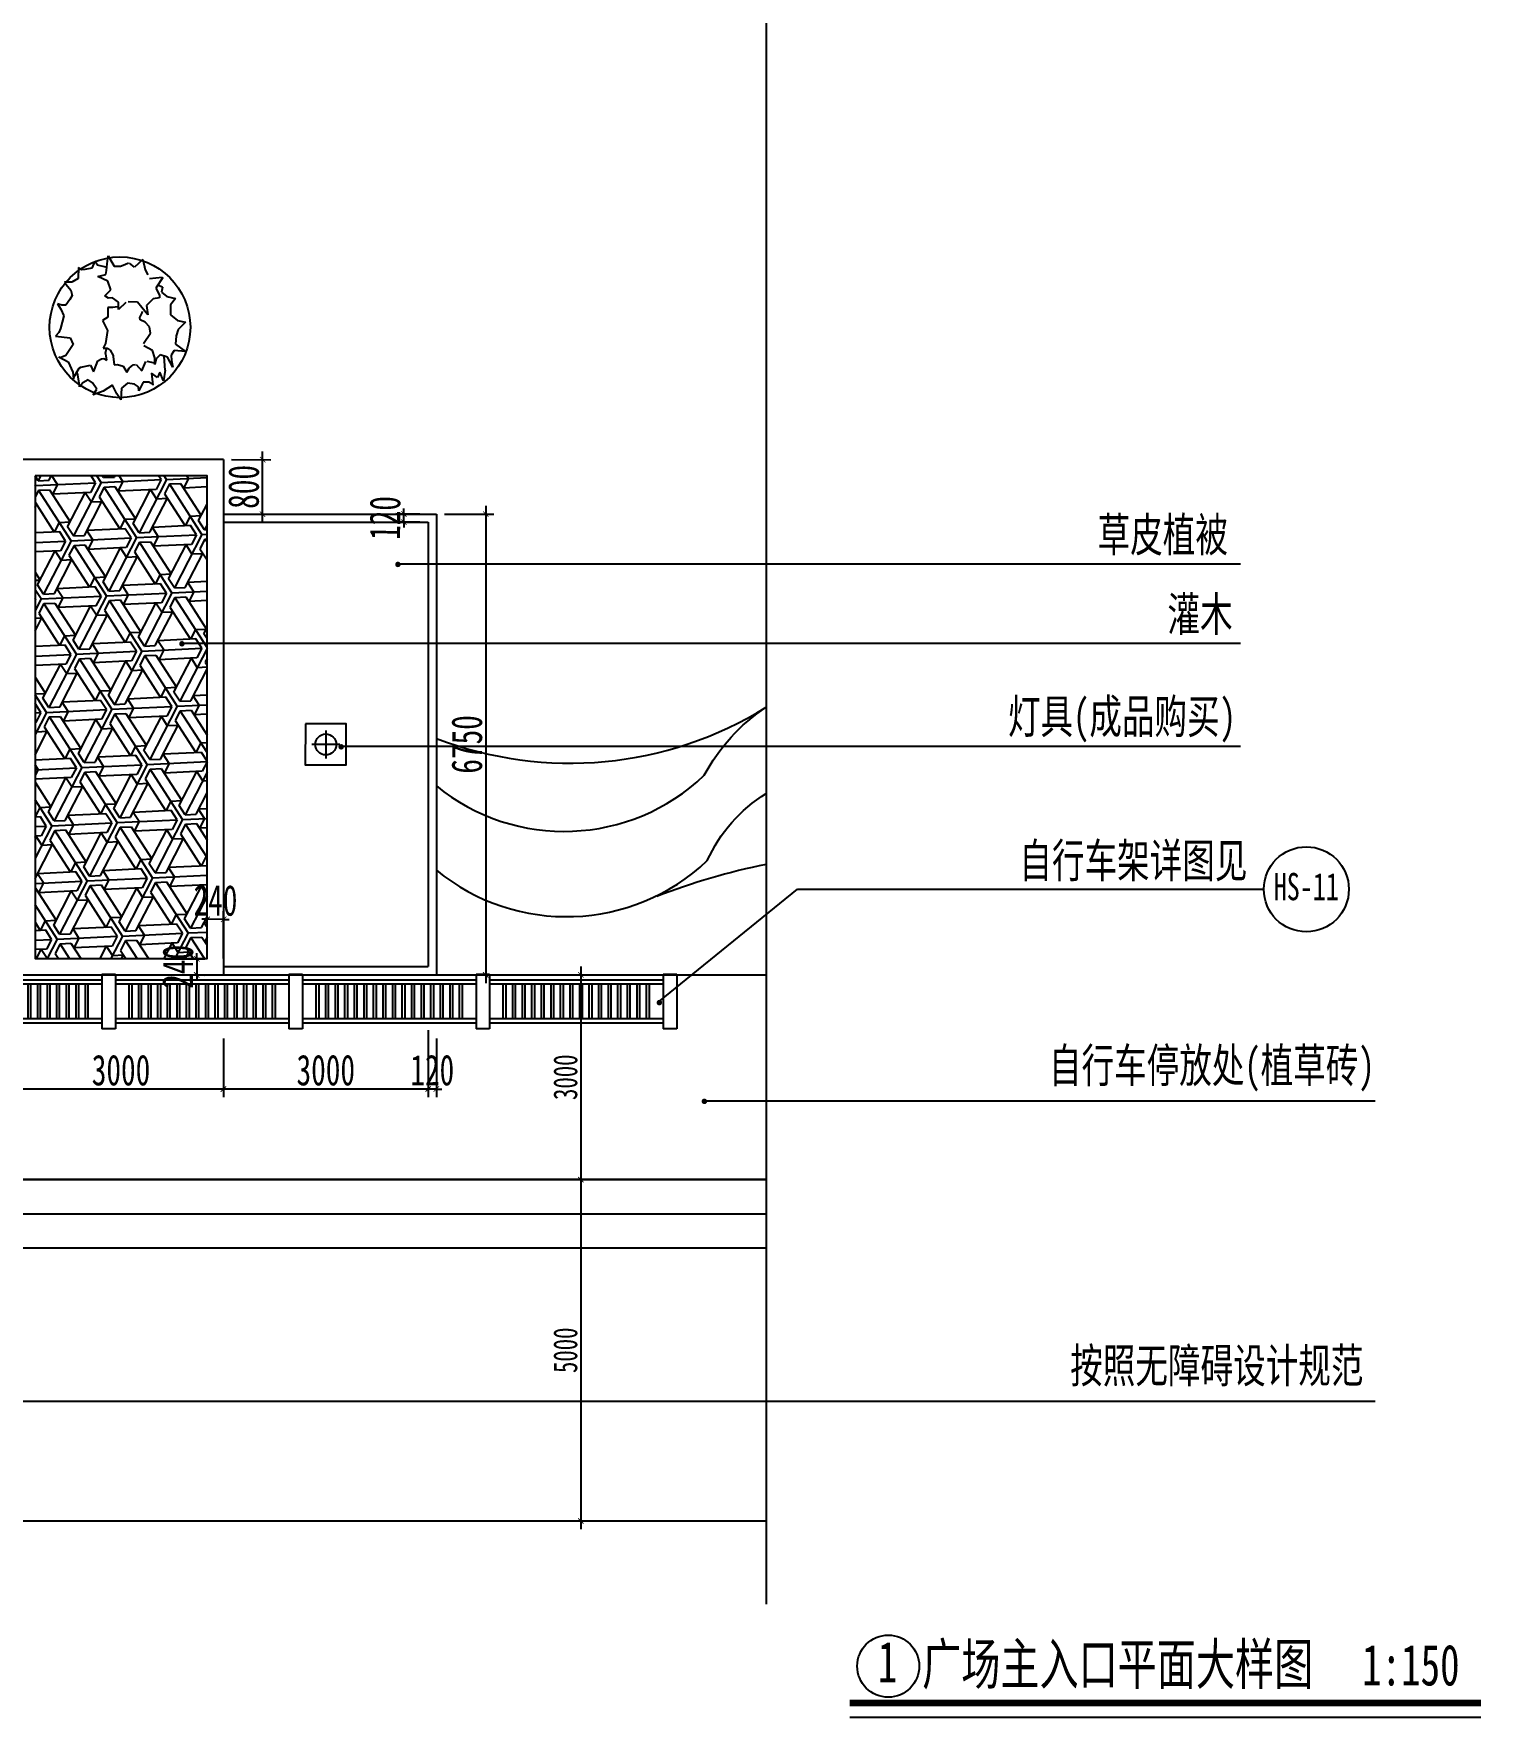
# Model space of a CAD drawing. Extents: x 225307 to 340959, y 27372 to 84205.
# Drawn here: x 264059 to 285313, y 27372 to 52036 of the extents above; entities that cross this region are included whole.
import ezdxf

# ---------------------------------------------------------------- set-up
doc = ezdxf.new("R2010")
doc.units = 0
doc.header["$MEASUREMENT"] = 0
doc.linetypes.add('CONTINOUS', pattern=[0])
doc.linetypes.add('DASHED', pattern=[0.75, 0.5, -0.25])
doc.layers.get('0').update_dxf_attribs({"linetype": 'CONTINUOUS'})
doc.layers.get('DEFPOINTS').update_dxf_attribs({"linetype": 'DASHED'})
for name, color, linetype in [('3', 7, 'CONTINUOUS'), ('4', 4, 'CONTINUOUS'), ('A绿-1', 94, 'CONTINUOUS'), ('DIM1', 4, 'CONTINUOUS'), ('JU', 4, 'CONTINUOUS'), ('LAYER4', 4, 'CONTINUOUS'), ('PH', 8, 'CONTINUOUS'), ('TOILET', 133, 'CONTINUOUS'), ('TR', 3, 'CONTINUOUS'), ('区块', 7, 'CONTINUOUS'), ('道路', 3, 'CONTINUOUS')]:
    doc.layers.add(name, color=color, linetype=linetype)
doc.styles.add('DIM_FONT', font='@SimSun.ttf', dxfattribs={"width": 0.8})
doc.styles.add('宋体', font='SimSun.ttf', dxfattribs={"width": 0.7})
doc.dimstyles.new('NORMAL', dxfattribs={"dimtxt": 300, "dimasz": 1, "dimexe": 250, "dimexo": 300, "dimgap": 150, "dimtad": 1, "dimdec": 0, "dimzin": 0, "dimtxsty": 'DIM_FONT', "dimblk": '_DIMX', "dimblk1": 'ARCHTICK', "dimblk2": 'ARCHTICK', "dimcen": 0.09, "dimdle": 20, "dimclrd": 4, "dimclre": 4, "dimclrt": 7, "dimazin": 3, "dimtfac": 1, "dimtdec": 0, "dimtix": 1, "dimtmove": 0, "dimatfit": 3, "dimtolj": 1, "dimtzin": 0})

# ---------------------------------------------------------------- blocks, each defined once
blk = doc.blocks.new('039')
at = {"layer": 'A绿-1', "color": 0}
for p, q in [((-395, 756), (-338, 882)), ((-338, 882), (-256, 786)), ((-101, 756), (11, 847)), ((11, 847), (60, 968)), ((60, 968), (155, 831)), ((155, 831), (245, 782)), ((372, 746), (518, 880)), ((518, 880), (467, 705)), ((-729, 536), (-710, 740)), ((-704, 746), (-562, 610)), ((-609, 644), (-562, 715)), ((-562, 610), (-442, 644)), ((-555, 715), (-480, 685)), ((-480, 685), (-395, 756)), ((-442, 644), (-397, 637)), ((-397, 637), (-404, 533)), ((-385, 665), (-385, 665)), ((-256, 786), (-101, 756)), ((245, 782), (372, 746)), ((467, 705), (533, 644)), ((552, 584), (495, 472)), ((533, 644), (618, 634)), ((722, 634), (552, 584)), ((618, 634), (722, 634)), ((-1044, 492), (-877, 498)), ((-1044, 492), (-951, 338)), ((-951, 338), (-1027, 270)), ((-877, 498), (-792, 523)), ((-395, 279), (-432, 134)), ((-404, 533), (-319, 411)), ((-404, 533), (-404, 533)), ((-300, 330), (-395, 279)), ((-319, 411), (-168, 401)), ((-168, 401), (-300, 330)), ((-215, 320), (-243, 330)), ((-149, 269), (-215, 320)), ((-111, 269), (-149, 269)), ((-63, 340), (-111, 269)), ((22, 391), (-63, 340)), ((126, 391), (22, 391)), ((268, 249), (126, 391)), ((401, 371), (306, 249)), ((523, 381), (401, 371)), ((495, 472), (542, 401)), ((628, 360), (523, 381)), ((749, 509), (531, 534)), ((542, 401), (628, 360)), ((552, 249), (599, 360)), ((749, 509), (909, 451)), ((839, 363), (752, 283)), ((752, 283), (944, 270)), ((909, 451), (764, 419)), ((764, 419), (839, 363)), ((-1209, -39), (-1029, 22)), ((-1020, 195), (-1039, 256)), ((-1029, 22), (-1010, 124)), ((-1010, 124), (-1020, 195)), ((-425, 97), (-338, -39)), ((690, 140), (554, 233)), ((571, 22), (571, 63)), ((608, -49), (571, 22)), ((572, 72), (690, 140)), ((884, 215), (869, 127)), ((869, 127), (993, 35)), ((927, 40), (873, -15)), ((927, 265), (884, 215)), ((993, 35), (927, 40)), ((-1086, -79), (-1209, -39)), ((-1096, -231), (-1162, -262)), ((-1162, -262), (-1067, -333)), ((-1039, -110), (-1096, -231)), ((-982, -110), (-1086, -79)), ((-925, -130), (-982, -110)), ((-916, -262), (-925, -130)), ((-812, -120), (-916, -262)), ((-670, -99), (-812, -120)), ((-812, -120), (-812, -120)), ((-594, -211), (-670, -99)), ((-670, -99), (-670, -99)), ((-547, -160), (-594, -211)), ((-537, -99), (-547, -160)), ((-452, -18), (-537, -99)), ((-338, -39), (-452, -18)), ((-386, -120), (-405, -201)), ((-405, -201), (-338, -211)), ((-386, -49), (-386, -120)), ((-338, -39), (-338, -39)), ((-338, -211), (-253, -231)), ((-253, -231), (-215, -323)), ((268, -292), (362, -262)), ((362, -262), (381, -262)), ((381, -262), (514, -272)), ((514, -221), (561, -140)), ((514, -272), (514, -221)), ((561, -140), (608, -120)), ((665, -99), (608, -49)), ((608, -120), (665, -99)), ((873, -15), (838, -119)), ((838, -119), (896, -231)), ((896, -231), (1079, -277)), ((-1067, -495), (-1115, -536)), ((-1067, -333), (-1067, -444)), ((-1067, -444), (-1067, -495)), ((-215, -323), (-168, -312)), ((-168, -312), (-102, -292)), ((-102, -292), (-45, -272)), ((-45, -272), (154, -343)), ((154, -343), (220, -394)), ((220, -394), (230, -333)), ((230, -333), (268, -292)), ((305, -373), (239, -343)), ((315, -373), (305, -373)), ((419, -373), (315, -373)), ((381, -414), (419, -373)), ((381, -454), (381, -414)), ((400, -515), (381, -454)), ((523, -596), (400, -515)), ((970, -319), (826, -361)), ((826, -361), (892, -523)), ((892, -523), (919, -690)), ((1079, -277), (970, -319)), ((-1115, -536), (-944, -576)), ((-944, -576), (-906, -688)), ((-906, -688), (-925, -789)), ((-925, -799), (-783, -728)), ((-925, -789), (-925, -799)), ((-783, -728), (-698, -718)), ((-698, -718), (-641, -769)), ((-641, -769), (-566, -850)), ((447, -647), (561, -617)), ((447, -799), (447, -647)), ((457, -830), (447, -799)), ((561, -617), (523, -596)), ((725, -665), (670, -724)), ((670, -724), (698, -819)), ((838, -615), (725, -665)), ((919, -690), (838, -615)), ((-575, -911), (-613, -972)), ((-613, -972), (-518, -941)), ((-566, -850), (-575, -911)), ((-518, -941), (-405, -911)), ((-405, -911), (-215, -1002)), ((-405, -911), (-405, -911)), ((-215, -1002), (-158, -1043)), ((-158, -1043), (-111, -1104)), ((-111, -1104), (-45, -880)), ((-45, -880), (69, -850)), ((69, -850), (220, -1002)), ((220, -1114), (324, -982)), ((220, -1002), (239, -1093)), ((324, -982), (504, -941)), ((580, -941), (457, -830)), ((504, -941), (608, -951)), ((558, -870), (526, -878)), ((690, -874), (558, -870)), ((608, -951), (580, -941)), ((748, -882), (690, -874)), ((698, -819), (748, -882)), ((239, -1093), (220, -1114))]:
    blk.add_line(p, q, dxfattribs=at)
at = {"layer": 'A绿-1', "color": 0, "width": 0.8, "flags": 9}
for tag, p in [('XSIZE', (-141, 276)), ('XSIZE', (-357, 9)), ('YSIZE', (286, 245)), ('YSIZE', (251, -352))]:
    blk.add_attdef(tag, p, '', height=0.396, dxfattribs=at)
blk = doc.blocks.new('A$C1B213599')
at = {"layer": 'A绿-1'}
blk.add_blockref('039', (1209, 1114), dxfattribs=at)
blk = doc.blocks.new('A$C7FDB0BB0')
at = {"layer": 'TOILET', "color": 4, "xscale": 0.4, "yscale": 0.4, "zscale": 0.4}
blk.add_blockref('A$C1B213599', (0, 0), dxfattribs=at)
blk = doc.blocks.new('A$C5DEB3F6D')
at = {"layer": 'JU', "color": 3}
blk.add_circle((859, 883), 859, dxfattribs=at)
at = {"layer": 'JU', "color": 3, "xscale": 1.92, "yscale": 1.92, "zscale": 1.92, "rotation": 309}
blk.add_blockref('A$C7FDB0BB0', (-321, 1066), dxfattribs=at)
blk = doc.blocks.new('_ARCHTICK')
at = {"color": 0, "linetype": 'BYBLOCK', "const_width": 0.15}
blk.add_lwpolyline([(-0.5, -0.5), (0.5, 0.5)], dxfattribs=at)
blk = doc.blocks.new('*D59')
at = {"color": 8, "linetype": 'BYBLOCK'}
for p, q in [((267411, 44877), (267414, 45916)), ((266959, 45797), (267534, 45795)), ((266959, 44998), (267531, 44996))]:
    blk.add_line(p, q, dxfattribs=at)
at = {"layer": 'DEFPOINTS', "color": 0, "linetype": 'BYBLOCK'}
for p in [(266839, 45798, 17315), (267414, 45796), (266839, 44999, 17315)]:
    blk.add_point(p, dxfattribs=at)
at = {"color": 8, "linetype": 'BYBLOCK', "xscale": 80, "yscale": 80, "zscale": 80}
for p, rotation in [((267414, 45796), 89.80048109197563), ((267411, 44997), 269.8004810919756)]:
    blk.add_blockref('_ARCHTICK', p, dxfattribs=dict(at, rotation=rotation))
at = {"color": 4, "linetype": 'BYBLOCK', "insert": (267137, 45397), "char_height": 450, "attachment_point": 5, "rotation": 89.8005, "style": '宋体'}
blk.add_mtext('\\A1;800', dxfattribs=at)
blk = doc.blocks.new('_DIMX')
blk.add_line((-150, 0), (150, 0))
at = {"const_width": 50}
blk.add_lwpolyline([(-70, -70), (70, 70)], dxfattribs=at)
blk = doc.blocks.new('*D60')
at = {"color": 8, "linetype": 'BYBLOCK'}
for p, q in [((269719, 44999), (269363, 45000)), ((269483, 45000), (269484, 45080)), ((269483, 44880), (269483, 45000)), ((269719, 44879), (269363, 44880)), ((269483, 44880), (269483, 44800))]:
    blk.add_line(p, q, dxfattribs=at)
at = {"layer": 'DEFPOINTS', "color": 0, "linetype": 'BYBLOCK'}
for p in [(269483, 45000), (269839, 44998, 17315), (269839, 44878, 16172)]:
    blk.add_point(p, dxfattribs=at)
at = {"color": 8, "linetype": 'BYBLOCK', "xscale": 80, "yscale": 80, "zscale": 80}
for p, rotation in [((269483, 45000), 269.8004810919756), ((269483, 44880), 89.80048109197558)]:
    blk.add_blockref('_ARCHTICK', p, dxfattribs=dict(at, rotation=rotation))
at = {"color": 4, "linetype": 'BYBLOCK', "insert": (269208, 44941), "char_height": 450, "attachment_point": 5, "rotation": 89.8005, "style": '宋体'}
blk.add_mtext('\\A1;120', dxfattribs=at)
blk = doc.blocks.new('*D64')
at = {"color": 8, "linetype": 'BYBLOCK'}
for p, q in [((272076, 35369), (272076, 30129)), ((271487, 30249), (272196, 30249))]:
    blk.add_line(p, q, dxfattribs=at)
at = {"layer": 'DEFPOINTS', "color": 0, "linetype": 'BYBLOCK'}
for p in [(271367, 35249, 8881), (271367, 30249, 8881), (272076, 30249)]:
    blk.add_point(p, dxfattribs=at)
at = {"color": 8, "linetype": 'BYBLOCK', "xscale": 80, "yscale": 80, "zscale": 80}
for p, rotation in [((272076, 35249), 90), ((272076, 30249), 270)]:
    blk.add_blockref('_ARCHTICK', p, dxfattribs=dict(at, rotation=rotation))
at = {"color": 4, "linetype": 'BYBLOCK', "insert": (271851, 32749), "char_height": 350, "attachment_point": 5, "rotation": 90, "style": '宋体'}
blk.add_mtext('\\A1;5000', dxfattribs=at)
blk = doc.blocks.new('*D65')
at = {"color": 8, "linetype": 'BYBLOCK'}
for p, q in [((272076, 38369), (272076, 35129)), ((271487, 35249), (272196, 35249))]:
    blk.add_line(p, q, dxfattribs=at)
at = {"layer": 'DEFPOINTS', "color": 0, "linetype": 'BYBLOCK'}
for p in [(271367, 38249, 9794), (271367, 35249, 8881), (272076, 35249)]:
    blk.add_point(p, dxfattribs=at)
at = {"color": 8, "linetype": 'BYBLOCK', "xscale": 80, "yscale": 80, "zscale": 80}
for p, rotation in [((272076, 38249), 90), ((272076, 35249), 270)]:
    blk.add_blockref('_ARCHTICK', p, dxfattribs=dict(at, rotation=rotation))
at = {"color": 4, "linetype": 'BYBLOCK', "insert": (271851, 36749), "char_height": 350, "attachment_point": 5, "rotation": 90, "style": '宋体'}
blk.add_mtext('\\A1;3000', dxfattribs=at)
blk = doc.blocks.new('*D69')
at = {"color": 8, "linetype": 'BYBLOCK'}
for p, q in [((265982, 38485), (266569, 38483)), ((266449, 38484), (266448, 38247)), ((266449, 38484), (266449, 38564)), ((265982, 38248), (266568, 38246)), ((266448, 38247), (266448, 38167))]:
    blk.add_line(p, q, dxfattribs=at)
at = {"layer": 'DEFPOINTS', "color": 0, "linetype": 'BYBLOCK'}
for p in [(265862, 38486, 17166), (265862, 38249, 8881), (266448, 38247)]:
    blk.add_point(p, dxfattribs=at)
at = {"color": 8, "linetype": 'BYBLOCK', "xscale": 80, "yscale": 80, "zscale": 80}
for p, rotation in [((266449, 38484), 269.8004810919756), ((266448, 38247), 89.80048109197563)]:
    blk.add_blockref('_ARCHTICK', p, dxfattribs=dict(at, rotation=rotation))
at = {"color": 4, "linetype": 'BYBLOCK', "insert": (266173, 38366), "char_height": 450, "attachment_point": 5, "rotation": 89.8005, "style": '宋体'}
blk.add_mtext('\\A1;240', dxfattribs=at)
blk = doc.blocks.new('*D70')
at = {"color": 8, "linetype": 'BYBLOCK'}
for p, q in [((266601, 39062), (266521, 39062)), ((266600, 38606), (266602, 39182)), ((266842, 39061), (266601, 39062)), ((266840, 38489), (266842, 39181)), ((266842, 39061), (266922, 39061))]:
    blk.add_line(p, q, dxfattribs=at)
at = {"layer": 'DEFPOINTS', "color": 0, "linetype": 'BYBLOCK'}
for p in [(266601, 39062), (266599, 38486, 17166), (266839, 38369, 8881)]:
    blk.add_point(p, dxfattribs=at)
at = {"color": 8, "linetype": 'BYBLOCK', "xscale": 80, "yscale": 80, "zscale": 80}
for p, rotation in [((266601, 39062), 359.8004810919756), ((266842, 39061), 179.8004810919757)]:
    blk.add_blockref('_ARCHTICK', p, dxfattribs=dict(at, rotation=rotation))
at = {"color": 4, "linetype": 'BYBLOCK', "insert": (266723, 39337), "char_height": 450, "attachment_point": 5, "rotation": 359.8005, "style": '宋体'}
blk.add_mtext('\\A1;240', dxfattribs=at)
blk = doc.blocks.new('*D76')
at = {"color": 8, "linetype": 'BYBLOCK'}
for p, q in [((270079, 44998), (270802, 44998)), ((270682, 45118), (270682, 38129)), ((270079, 38249), (270802, 38249))]:
    blk.add_line(p, q, dxfattribs=at)
at = {"layer": 'DEFPOINTS', "color": 0, "linetype": 'BYBLOCK'}
for p in [(269959, 44998, 7440), (269959, 38249), (270682, 38249)]:
    blk.add_point(p, dxfattribs=at)
at = {"color": 8, "linetype": 'BYBLOCK', "xscale": 80, "yscale": 80, "zscale": 80}
for p, rotation in [((270682, 44998), 90), ((270682, 38249), 270)]:
    blk.add_blockref('_ARCHTICK', p, dxfattribs=dict(at, rotation=rotation))
at = {"color": 4, "linetype": 'BYBLOCK', "insert": (270407, 41624), "char_height": 450, "attachment_point": 5, "rotation": 90, "style": '宋体'}
blk.add_mtext('\\A1;6750', dxfattribs=at)
blk = doc.blocks.new('A$C01037E39')
at = {"layer": 'TR'}
for p, q in [((0, 0), (0, 800)), ((0, 800), (200, 800)), ((200, 0), (200, 800)), ((2740, 0), (2740, 800)), ((2740, 800), (2940, 800)), ((2940, 0), (2940, 800)), ((200, 715), (2740, 715)), ((200, 655), (2740, 655)), ((400, 655), (400, 145)), ((440, 655), (440, 145)), ((540, 655), (540, 145)), ((580, 655), (580, 145)), ((680, 655), (680, 145)), ((720, 655), (720, 145)), ((820, 655), (820, 145)), ((860, 655), (860, 145)), ((960, 655), (960, 145)), ((1000, 655), (1000, 145)), ((1100, 655), (1100, 145)), ((1140, 655), (1140, 145)), ((1240, 655), (1240, 145)), ((1280, 655), (1280, 145)), ((1380, 655), (1380, 145)), ((1420, 655), (1420, 145)), ((1520, 655), (1520, 145)), ((1560, 655), (1560, 145)), ((1660, 655), (1660, 145)), ((1700, 655), (1700, 145)), ((1800, 655), (1800, 145)), ((1840, 655), (1840, 145)), ((1940, 655), (1940, 145)), ((1980, 655), (1980, 145)), ((2080, 655), (2080, 145)), ((2120, 655), (2120, 145)), ((2220, 655), (2220, 145)), ((2260, 655), (2260, 145)), ((2360, 655), (2360, 145)), ((2400, 655), (2400, 145)), ((2500, 655), (2500, 145)), ((2540, 655), (2540, 145)), ((200, 0), (0, 0)), ((200, 145), (2740, 145)), ((200, 85), (2740, 85)), ((2940, 0), (2740, 0))]:
    blk.add_line(p, q, dxfattribs=at)
blk = doc.blocks.new('A$C005D1021')
at = {"layer": '区块', "rotation": 180}
blk.add_blockref('A$C01037E39', (2940, 800), dxfattribs=at)
blk = doc.blocks.new('*D77')
at = {"color": 8, "linetype": 'BYBLOCK'}
for p, q in [((269839, 37439), (269839, 36456)), ((269959, 37316), (269959, 36456)), ((269839, 36576), (269759, 36576)), ((269959, 36576), (269839, 36576)), ((269959, 36576), (270039, 36576))]:
    blk.add_line(p, q, dxfattribs=at)
at = {"layer": 'DEFPOINTS', "color": 0, "linetype": 'BYBLOCK'}
for p in [(269839, 37559), (269959, 37436, -948), (269839, 36576)]:
    blk.add_point(p, dxfattribs=at)
at = {"color": 8, "linetype": 'BYBLOCK', "xscale": 80, "yscale": 80, "zscale": 80}
blk.add_blockref('_ARCHTICK', (269839, 36576), dxfattribs=at)
at = {"color": 8, "linetype": 'BYBLOCK', "xscale": 80, "yscale": 80, "zscale": 80, "rotation": 180}
blk.add_blockref('_ARCHTICK', (269959, 36576), dxfattribs=at)
at = {"color": 4, "linetype": 'BYBLOCK', "insert": (269899, 36851), "char_height": 450, "attachment_point": 5, "style": '宋体'}
blk.add_mtext('\\A1;120', dxfattribs=at)
blk = doc.blocks.new('*D78')
at = {"color": 8, "linetype": 'BYBLOCK'}
for p, q in [((266839, 37316), (266839, 36456)), ((269839, 37439), (269839, 36456)), ((269959, 36576), (266719, 36576))]:
    blk.add_line(p, q, dxfattribs=at)
at = {"layer": 'DEFPOINTS', "color": 0, "linetype": 'BYBLOCK'}
for p in [(269839, 37559), (266839, 37436, -948), (266839, 36576)]:
    blk.add_point(p, dxfattribs=at)
at = {"color": 8, "linetype": 'BYBLOCK', "xscale": 80, "yscale": 80, "zscale": 80, "rotation": 180}
blk.add_blockref('_ARCHTICK', (266839, 36576), dxfattribs=at)
at = {"color": 8, "linetype": 'BYBLOCK', "xscale": 80, "yscale": 80, "zscale": 80}
blk.add_blockref('_ARCHTICK', (269839, 36576), dxfattribs=at)
at = {"color": 4, "linetype": 'BYBLOCK', "insert": (268339, 36851), "char_height": 450, "attachment_point": 5, "style": '宋体'}
blk.add_mtext('\\A1;3000', dxfattribs=at)
blk = doc.blocks.new('*D81')
at = {"color": 8, "linetype": 'BYBLOCK'}
for p, q in [((263839, 37316), (263839, 36456)), ((266839, 37316), (266839, 36456)), ((266959, 36576), (263719, 36576))]:
    blk.add_line(p, q, dxfattribs=at)
at = {"layer": 'DEFPOINTS', "color": 0, "linetype": 'BYBLOCK'}
for p in [(263839, 37436, -948), (266839, 37436, -948), (263839, 36576)]:
    blk.add_point(p, dxfattribs=at)
at = {"color": 8, "linetype": 'BYBLOCK', "xscale": 80, "yscale": 80, "zscale": 80, "rotation": 180}
blk.add_blockref('_ARCHTICK', (263839, 36576), dxfattribs=at)
at = {"color": 8, "linetype": 'BYBLOCK', "xscale": 80, "yscale": 80, "zscale": 80}
blk.add_blockref('_ARCHTICK', (266839, 36576), dxfattribs=at)
at = {"color": 4, "linetype": 'BYBLOCK', "insert": (265339, 36851), "char_height": 450, "attachment_point": 5, "style": '宋体'}
blk.add_mtext('\\A1;3000', dxfattribs=at)
blk = doc.blocks.new('A$C01B515A7')
at = {"layer": '3', "color": 8}
for p, q in [((204, 409, 17315), (204, 0, 17315)), ((409, 204, 17315), (0, 204, 17315))]:
    blk.add_line(p, q, dxfattribs=at)
blk.add_circle((204, 204, 17315), 154, dxfattribs=at)
blk = doc.blocks.new('A$C434820D8')
at = {"layer": 'PH', "color": 2, "linetype": 'CONTINOUS', "const_width": 10}
blk.add_lwpolyline([(5, 10, 1), (15, 10, 1)], format="xyb", close=True, dxfattribs=at)

msp = doc.modelspace()

# ---------------------------------------------------------------- hatches: boundary and pattern name
at = {"layer": 'LAYER4'}
h = msp.add_hatch(dxfattribs=at)
h.set_pattern_fill('ESCHER', color=251, scale=800, angle=-57.28812, style=0)
h.set_pattern_definition([(2.71188, (-1851773.85, 1081305.6), (-518.7982, 807.7428), [880, -80]), (122.71188, (-1851773.85, 1081305.6), (-440.1267, -853.16382), [880, -80]), (242.71188, (-1851773.85, 1081305.6), (518.7982, -807.7428), [880, -80]), (2.71188, (-1851730.6, 1081238.26), (-518.7982, 807.7428), [160, -800]), (242.71188, (-1851730.6, 1081238.26), (518.7982, -807.7428), [160, -800]), (2.71188, (-1851737.2, 1081376.7), (-518.7982, 807.7428), [160, -800]), (122.71188, (-1851737.2, 1081376.7), (-440.1267, -853.16382), [160, -800]), (242.71188, (-1851853.8, 1081301.8), (518.7982, -807.7428), [160, -800]), (122.71188, (-1851853.8, 1081301.8), (-440.1267, -853.16382), [160, -800]), (2.71188, (-1851946.8, 1081574.8), (-518.7982, 807.7428), [160, -800]), (242.71188, (-1851946.8, 1081574.8), (518.7982, -807.7428), [160, -800]), (2.71188, (-1851920.6, 1081021.2), (-518.7982, 807.7428), [160, -800]), (122.71188, (-1851920.6, 1081021.2), (-440.1267, -853.16382), [160, -800]), (242.71188, (-1851454.2, 1081320.7), (518.7982, -807.7428), [160, -800]), (122.71188, (-1851454.2, 1081320.7), (-440.1267, -853.16382), [160, -800]), (302.71188, (-1851570.8, 1081245.8), (440.1267, 853.16382), [560, -400]), (302.71188, (-1851804, 1081096.1), (440.1267, 853.16382), [560, -400]), (62.71188, (-1851577.36, 1081384.2), (-518.7982, 807.7428), [560, -400]), (62.71188, (-1851823.64, 1081511.3), (-518.7982, 807.7428), [560, -400]), (182.71188, (-1851940.2, 1081436.4), (-440.1267, -853.16382), [560, -400]), (182.71188, (-1851927.1, 1081159.6), (-440.1267, -853.16382), [560, -400])])
h.paths.add_polyline_path([(266599.4, 45557.9), (264079.4, 45558), (264079.4, 38485.8), (266599.4, 38485.9)])

# ---------------------------------------------------------------- linework, layer by layer
at = {"layer": '3', "color": 1}
msp.add_circle((276579.9, 28121.9, 12161), 454.5, dxfattribs=at)
at = {"layer": '4'}
msp.add_line((276015.6, 27372.3, 12161), (285263, 27372.3, 12161), dxfattribs=at)
at = {"layer": '4', "const_width": 100, "elevation": 12161}
msp.add_lwpolyline([(276015.6, 27582.5), (285263, 27582.5)], dxfattribs=at)
at = {"layer": 'DIM1', "color": 1, "linetype": 'CONTINUOUS'}
msp.add_circle((282705.4, 39501.6, -7947), 623, dxfattribs=at)
at = {"layer": 'JU', "color": 3, "elevation": 9367.6}
msp.add_lwpolyline([(268039.4, 41923.6), (268039.2, 41323.6), (268639.2, 41323.4), (268639.4, 41923.4), (268039.4, 41923.6)], dxfattribs=at)
at = {"layer": 'LAYER4', "color": 8, "elevation": 4067.6}
msp.add_lwpolyline([(274792.8, 82562.6), (274792.8, 55232.6), (275224.2, 55006.3), (274268.4, 54566.6), (274792.8, 54412), (274792.8, 29030.6)], dxfattribs=at)
at = {"layer": 'LAYER4', "color": 8, "elevation": 9218.8}
msp.add_lwpolyline([(264079.4, 45558), (264079.4, 38485.8), (266599.4, 38485.9), (266599.4, 45557.9)], close=True, dxfattribs=at)
at = {"layer": 'LAYER4', "color": 8, "elevation": 934.2}
for points in [[(269959.4, 41015.6, 0.3773953), (273884.4, 41171.5, -0.1248975), (274792.8, 42171.5, -0.1272805)], [(269959.4, 39782.2, 0.3776907), (273928.5, 39922.2, -0.1511609), (274792.8, 40904.5, -0.156034)]]:
    msp.add_lwpolyline(points, format="xyb", dxfattribs=at)
at = {"layer": 'LAYER4', "color": 8}
for centre, radius, start, end in [((271914.7, 46798.9, 4751.7), 5449.4, 248.97312, 301.88072), ((276617.9, 30666.4, 4067.6), 9378.9, 101.22102, 111.44756)]:
    msp.add_arc(centre, radius, start, end, dxfattribs=at)
at = {"layer": 'PH', "color": 4}
for p, q in [((266839.4, 45797.8, 9367.6), (263839.4, 45797.8, 9367.6)), ((266839.4, 45797.8, 9367.6), (266839.4, 38245.8, -14.3)), ((266839.4, 44998.8, 9367.6), (269959.4, 44998.4, 9367.6)), ((269959.4, 44998.4, 8373.7), (269959.4, 38248.9, 934.2)), ((266839.4, 44878.8, 9367.6), (269839.4, 44878.4, 9367.6)), ((269839.4, 44878.4, 8224.7), (269839.4, 38368.9, 139.1)), ((254719.1, 38248.9, 934.2), (269959.4, 38248.9, 934.2)), ((266839.4, 38369.3, 934.2), (269839.4, 38368.9, 934.2)), ((226458.8, 35248.9, 934.2), (274792.8, 35248.9, 934.2)), ((226458.8, 30248.9, 934.2), (274792.8, 30248.9, 934.2))]:
    msp.add_line(p, q, dxfattribs=at)
at = {"layer": 'PH', "color": 1}
for p, q in [((273206.2, 37842.1, 8139.4), (275252.1, 39501.6, -7947)), ((275252.1, 39501.6, -7947), (282082.4, 39501.6, -7947))]:
    msp.add_line(p, q, dxfattribs=at)
at = {"layer": 'PH', "color": 8}
for p, q in [((269959.4, 38248.9, 934.2), (274792.8, 38248.9, 4067.6)), ((226458.8, 34748.9, 934.2), (274792.8, 34748.9, 934.2)), ((226458.8, 34248.9, 934.2), (274792.8, 34248.9, 934.2))]:
    msp.add_line(p, q, dxfattribs=at)
at = {"layer": 'PH', "color": 8, "elevation": -7947}
for points in [[(269391.8, 44268), (281741.3, 44268)], [(266227.2, 43105.4), (281741.3, 43105.4)], [(268559.9, 41596.1), (281741.3, 41596.1)], [(273881.6, 36403), (283714.5, 36403)], [(255294.8, 32006), (283714.5, 32006)]]:
    msp.add_lwpolyline(points, dxfattribs=at)
at = {"layer": 'PH', "color": 8, "elevation": 934.2}
msp.add_lwpolyline([(254839.4, 38248.9), (274792.8, 38248.9), (274792.8, 35248.9), (254839.4, 35248.9)], close=True, dxfattribs=at)

# ---------------------------------------------------------------- block references
at = {"layer": '3', "color": 1, "xscale": 4, "yscale": 4, "zscale": 4}
for p in [(269356.1, 44220.5, 8139.4), (266191.5, 43057.9, 8139.4), (268524.2, 41548.6, 8139.4), (273186.2, 37802.1, 8139.4), (273845.8, 36355.5, 8139.4)]:
    msp.add_blockref('A$C434820D8', p, dxfattribs=at)
at = {"layer": '3', "color": 1}
msp.add_blockref('A$C01B515A7', (268134.8, 41419.3, -16380.4), dxfattribs=at)
at = {"layer": '4'}
for p in [(262319.9, 37457.5, 898.9), (265059.9, 37457.5, 898.9), (267799.9, 37457.5, 898.9), (270539.9, 37457.5, 898.9)]:
    msp.add_blockref('A$C005D1021', p, dxfattribs=at)
at = {"layer": 'JU', "color": 8, "xscale": 1.2, "yscale": 1.2, "zscale": 1.2, "rotation": 331.9113986312665}
msp.add_blockref('A$C5DEB3F6D', (263915.4, 47284.8, 4067.6), dxfattribs=at)

# ---------------------------------------------------------------- texts
at = {"layer": '4', "style": '宋体', "width": 0.7}
for s, height, p in [('草皮植被', 500, (279646.9, 44446.1, -7947)), ('灌木', 500, (280670.7, 43283.5, -7947)), ('灯具(成品购买)', 500, (278332.8, 41785.1, -3925.4)), ('自行车架详图见', 500, (278500.6, 39672.8, -7947)), ('HS-11', 400, (282228.2, 39341.6, -7947)), ('自行车停放处(植草砖)', 500, (278933.6, 36672.5, -7947)), ('按照无障碍设计规范', 500, (279245.3, 32275.5, -7947)), ('1', 600, (276426.2, 27883.3, 12161)), ('广场主入口平面大样图', 600, (277076.9, 27853.4, 12161)), ('1:150', 600, (283521.9, 27838.6, 12161))]:
    msp.add_text(s, height=height, dxfattribs=at).set_placement(p)

# ---------------------------------------------------------------- dimensions: what is measured, and where the dimension line sits
at = {"layer": 'PH', "color": 1}
for base, p1, p2, picture, middle in [((272075.8, 35248.9, -7947), (271367.4, 38248.9, 1847), (271367.4, 35248.9, 934.2), '*D65', (271850.8, 36748.9, -7947)), ((272075.8, 30248.9, -7947), (271367.4, 35248.9, 934.2), (271367.4, 30248.9, 934.2), '*D64', (271850.8, 32748.9, -7947))]:
    dim = msp.add_linear_dim(base=base, p1=p1, p2=p2, angle=90, dimstyle='NORMAL', override={"dimtxt": 350, "dimasz": 80, "dimexe": 120, "dimexo": 120, "dimgap": 50, "dimtxsty": '宋体', "dimsah": 1, "dimdle": 120, "dimse1": 1, "dimclrd": 8, "dimclre": 8, "dimclrt": 4}, dxfattribs=at)
    dim.commit()
    dim.dimension.update_dxf_attribs({"geometry": picture, "text_midpoint": middle})
at = {"layer": '道路', "color": 8}
for base, p1, p2, text, picture, middle in [((267413.9, 45795.8, -7947), (266839.4, 44998.8, 9367.6), (266839.4, 45797.8, 9367.6), '800', '*D59', (267137.5, 45397.2, -7947)), ((266447.9, 38246.9, -7947), (265862, 38485.9, 9218.8), (265862, 38248.9, 934.2), '240', '*D69', (266173.3, 38366.3, -7947))]:
    dim = msp.add_linear_dim(base=base, p1=p1, p2=p2, angle=89.80048, text=text, dimstyle='NORMAL', override={"dimtxt": 450, "dimasz": 80, "dimexe": 120, "dimexo": 120, "dimgap": 50, "dimtxsty": '宋体', "dimsah": 1, "dimdle": 120, "dimclrd": 8, "dimclre": 8, "dimclrt": 4}, dxfattribs=at)
    dim.commit()
    dim.dimension.update_dxf_attribs({"geometry": picture, "text_midpoint": middle})
for base, p1, p2, angle, picture, middle in [((269483.4, 44999.7, -7947), (269839.4, 44878.4, 8224.7), (269839.4, 44998.4, 9367.6), 89.80048, '*D60', (269208.2, 44940.6, -7947)), ((270682.1331, 38248.8996, 934.2154), (269959.371, 44998.3977, 8373.7425), (269959.4339, 38248.8996, 934.2154), 90, '*D76', (270407.1331, 41623.6486, 934.2154)), ((266601.4, 39061.9, -7947), (266839.4, 38369.3, 934.2), (266599.4, 38485.9, 9218.8), 359.80048, '*D70', (266722.6, 39336.5, -7947))]:
    dim = msp.add_linear_dim(base=base, p1=p1, p2=p2, angle=angle, dimstyle='NORMAL', override={"dimtxt": 450, "dimasz": 80, "dimexe": 120, "dimexo": 120, "dimgap": 50, "dimtxsty": '宋体', "dimsah": 1, "dimdle": 120, "dimclrd": 8, "dimclre": 8, "dimclrt": 4}, dxfattribs=at)
    dim.commit()
    dim.dimension.update_dxf_attribs({"geometry": picture, "text_midpoint": middle})
for base, p1, p2, picture, middle in [((266839.4, 36576, 934.2), (269839.4, 37559.1, 934.2), (266839.4, 37436, -14.3), '*D78', (268339.4, 36851, 934.2)), ((269839.4, 36576, 934.2), (269959.4, 37435.6, -14.3), (269839.4, 37559.1, 934.2), '*D77', (269899.4, 36851, 934.2)), ((263839.4, 36576, 934.2), (266839.4, 37436, -14.3), (263839.4, 37436, -14.3), '*D81', (265339.4, 36851, 934.2))]:
    dim = msp.add_linear_dim(base=base, p1=p1, p2=p2, dimstyle='NORMAL', override={"dimtxt": 450, "dimasz": 80, "dimexe": 120, "dimexo": 120, "dimgap": 50, "dimtxsty": '宋体', "dimsah": 1, "dimdle": 120, "dimclrd": 8, "dimclre": 8, "dimclrt": 4}, dxfattribs=at)
    dim.commit()
    dim.dimension.update_dxf_attribs({"geometry": picture, "text_midpoint": middle})

doc.saveas('drawing.dxf')
